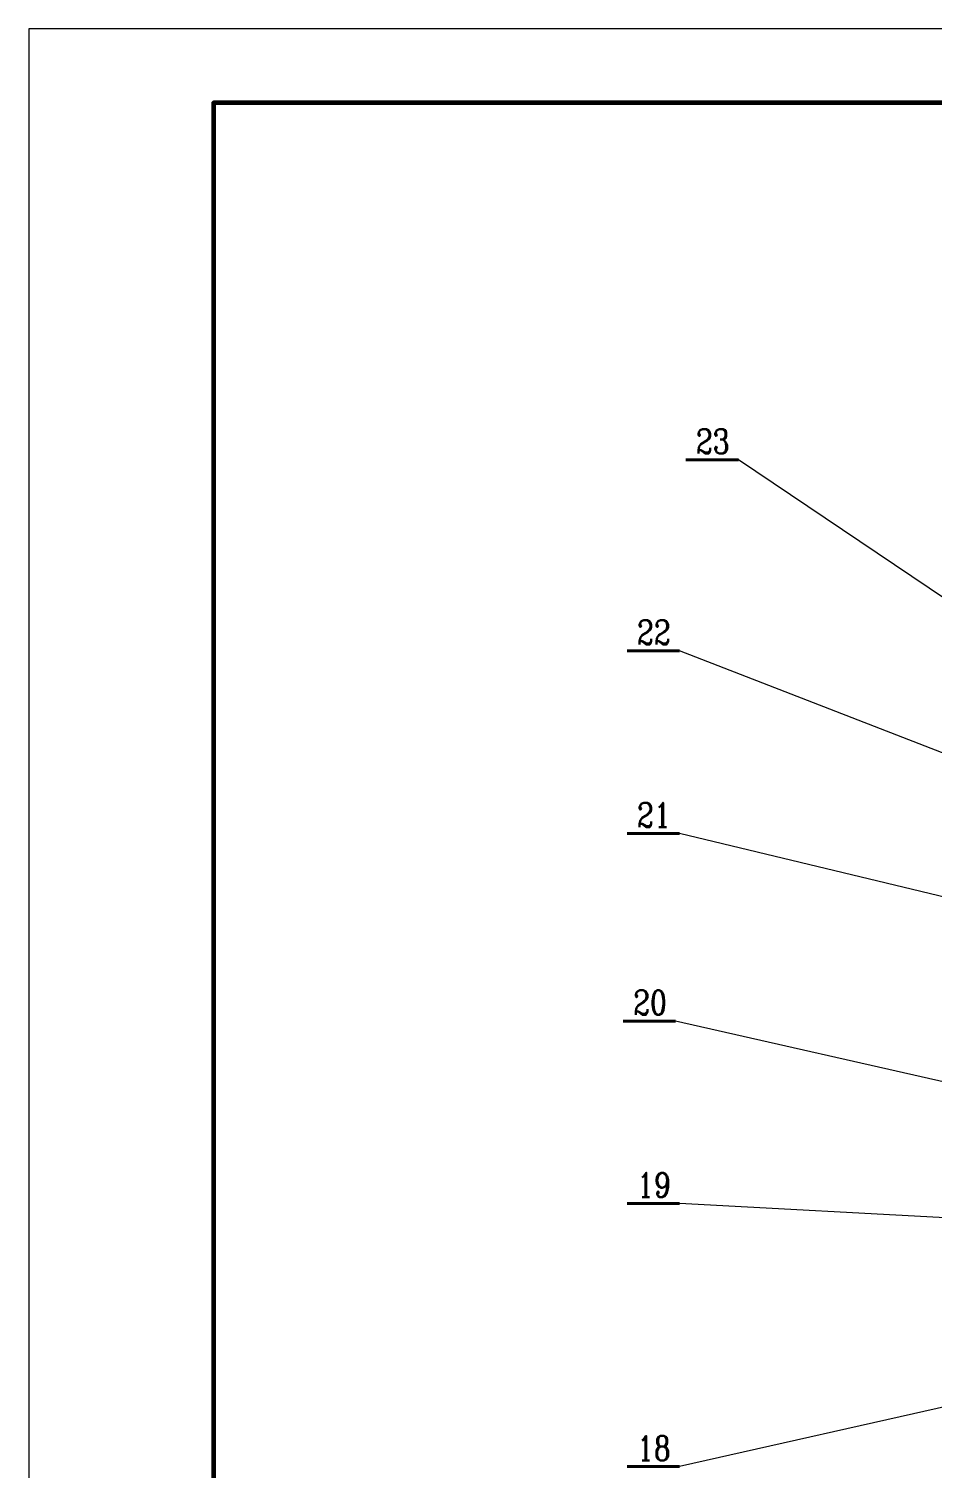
# Model space of a CAD drawing. Extents: x -6180 to 3578, y -1551 to 12127.
# Drawn here: x -6180 to -4592, y 9596 to 12127 of the extents above; entities that cross this region are included whole.
import ezdxf
from ezdxf.enums import TextEntityAlignment as Align

# ---------------------------------------------------------------- set-up
doc = ezdxf.new("R2010")
doc.units = 0
doc.header["$LTSCALE"] = 25
for name, color, linetype, lineweight in [('A 粗实线', 1, 'CONTINUOUS', 40), ('B 细实线', 7, 'CONTINUOUS', 18), ('C 文 字', 2, 'CONTINUOUS', 20)]:
    doc.layers.add(name, color=color, linetype=linetype, lineweight=lineweight)
doc.styles.add('ROMANC', font='romanc', dxfattribs={"width": 0.7, "height": 6})

msp = doc.modelspace()

# ---------------------------------------------------------------- linework, layer by layer
at = {"layer": 'A 粗实线'}
for p, q in [((-5024.642579226795, 11368.98987812277), (-4932.571999458029, 11368.98987812277)), ((-5128.240781939512, 11033.16782377697), (-5036.170202170746, 11033.16782377697)), ((-5128.240781939505, 10712.01722666686), (-5036.170202170739, 10712.01722666686)), ((-5134.952451660633, 10382.16160140357), (-5042.88187189187, 10382.16160140357)), ((-5128.240781939516, 10061.35492691308), (-5036.170202170753, 10061.35492691308)), ((-5128.240781939516, 9598.72052234695), (-5036.170202170753, 9598.72052234695))]:
    msp.add_line(p, q, dxfattribs=at)
at = {"layer": 'A 粗实线', "color": 5, "lineweight": 60}
msp.add_lwpolyline([(1411.937573667192, 1323.64140647991), (1411.937573667192, 11996.64140647991), (-5855.062426332808, 11996.64140647991), (-5855.062426332808, 1323.64140647991)], close=True, dxfattribs=at)
at = {"layer": 'B 细实线'}
for p, q in [((-4197.57244799169, 10873.93108967611, 2.249885212866288), (-4932.571999458029, 11368.98987812277)), ((-4009.591169742627, 10633.70381694884, 2.249885212866288), (-5036.170202170746, 11033.16782377697)), ((-3536.223172109734, 10351.13257721556), (-5036.170202170753, 10712.01722666686)), ((-4353.90989857103, 10225.75638436427), (-5042.88187189187, 10382.16160140357)), ((-3585.499293784218, 9983.459513588296), (-5036.17020217079, 10061.35492691308)), ((-3956.443400812328, 9842.429391149515), (-5036.170202170753, 9598.72052234695))]:
    msp.add_line(p, q, dxfattribs=at)
msp.add_lwpolyline([(1541.937573667192, 1193.64140647991), (1541.937573667192, 12126.64140647991), (-6180.062426332808, 12126.64140647991), (-6180.062426332808, 1193.64140647991)], close=True, dxfattribs=at)

# ---------------------------------------------------------------- texts
at = {"layer": 'C 文 字', "style": 'ROMANC', "width": 0.8}
for s, p in [('23', (-4977.601124082386, 11401.39749339857)), ('22', (-5081.199326795104, 11065.57543905277)), ('21', (-5081.199326795097, 10744.42484194266)), ('20', (-5087.910996516228, 10414.56921667937)), ('19', (-5081.199326795111, 10093.76254218887)), ('18', (-5081.199326795111, 9631.128137622745))]:
    msp.add_text(s, height=43.18712640000001, dxfattribs=at).set_placement(p, align=Align.MIDDLE)

doc.saveas('drawing.dxf')
